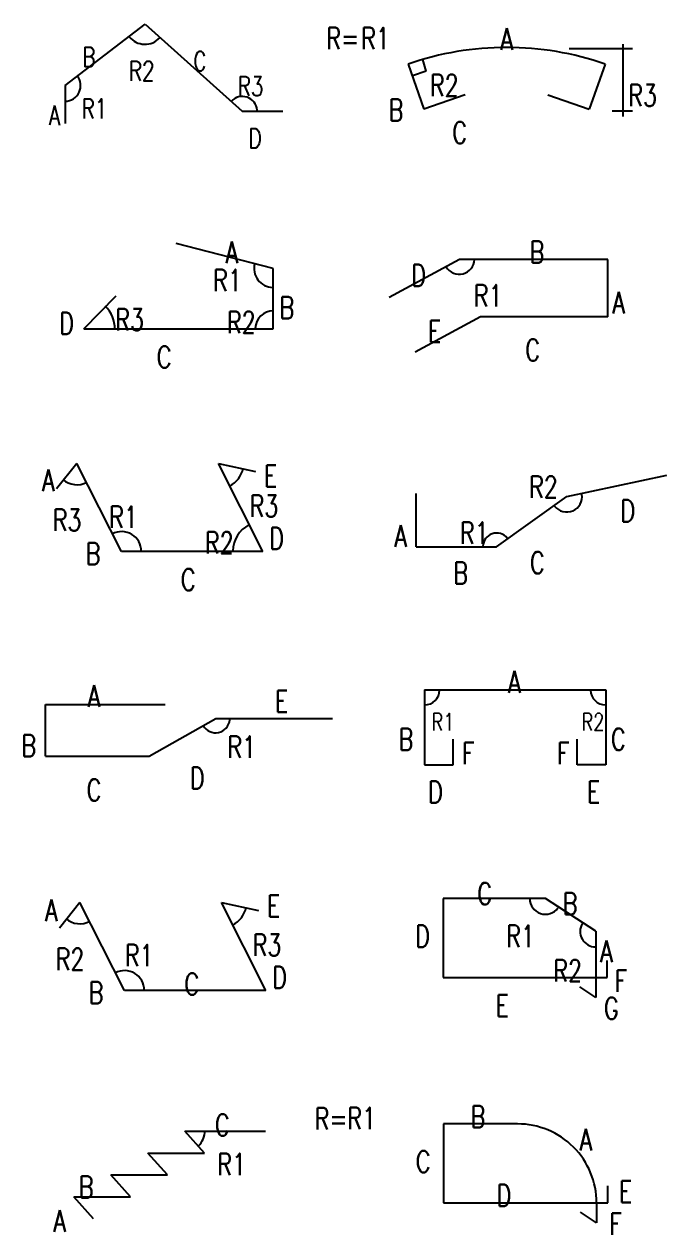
# Model space of a CAD drawing. Header units: millimetres. Extents: x -0.4 to 11.6, y -0.2 to 49.8.
# Drawn here: x 10.061 to 11.541, y 15.835 to 18.625 of the extents above; entities that cross this region are included whole.
import ezdxf
from ezdxf.enums import TextEntityAlignment as Align

# ---------------------------------------------------------------- set-up
doc = ezdxf.new("R2010")
doc.units = ezdxf.units.MM
for name, color, linetype in [('DIM', 7, 'Continuous'), ('SHOP', 2, 'Continuous'), ('TEXTSHOP', 3, 'Continuous')]:
    doc.layers.add(name, color=color, linetype=linetype)
doc.styles.add('ROMANS', font='romans.shx', dxfattribs={"width": 0.75, "bigfont": 'whgtxt.shx'})

# ---------------------------------------------------------------- blocks, each defined once
blk = doc.blocks.new('SSBAR_SHP_1333')
at = {"color": 2}
for p, q in [((0.0314, 0.0738), (0.2169, 0.0738)), ((0.0767, 0.0233), (0.0314, 0.0738)), ((-0.0539, 0.0233), (0.0767, 0.0233)), ((-0.0085, -0.0272), (-0.0539, 0.0233)), ((-0.1391, -0.0272), (-0.0085, -0.0272)), ((-0.0938, -0.0778), (-0.1391, -0.0272)), ((-0.2244, -0.0778), (-0.0938, -0.0778)), ((-0.1791, -0.1283), (-0.2244, -0.0778))]:
    blk.add_line(p, q, dxfattribs=at)
at = {"color": 7}
blk.add_arc((0.0314, 0.0738), 0.0461, 312.4401, 1.1575, dxfattribs=at)
at = {"layer": 'TEXTSHOP', "color": 4, "style": 'ROMANS', "width": 0.75}
for tag, p in [('C', (0.1009, 0.0632)), ('R1', (0.1064, -0.0276))]:
    blk.add_attdef(tag, p, '', height=0.05, dxfattribs=at)
for tag, p in [('B', (-0.1791, -0.0801)), ('A', (-0.2423, -0.1581))]:
    blk.add_attdef(tag, text='', height=0.05, dxfattribs=at).set_placement(p, align=Align.RIGHT)
blk = doc.blocks.new('SSBAR_SHP_1334')
at = {"color": 2}
for p, q in [((-0.2105, 0.1011), (-0.2575, 0.042)), ((-0.1078, -0.1018), (-0.2105, 0.1011)), ((0.2181, -0.1018), (0.1155, 0.1011)), ((0.1155, 0.1011), (0.2012, 0.0823)), ((0.2181, -0.1018), (-0.1078, -0.1018))]:
    blk.add_line(p, q, dxfattribs=at)
at = {"color": 0}
for centre, radius, start, end in [((0.1155, 0.1011), 0.0582, 296.7385, 348.1497), ((-0.2105, 0.1011), 0.0493, 228.7428, 298.3193), ((-0.1078, -0.1018), 0.0457, 0, 117.654)]:
    blk.add_arc(centre, radius, start, end, dxfattribs=at)
at = {"layer": 'TEXTSHOP', "color": 4, "style": 'ROMANS', "width": 0.75}
for tag, p in [('E', (0.2209, 0.0676)), ('R3', (0.1878, -0.0221)), ('R1', (-0.1067, -0.0461)), ('D', (0.2327, -0.097))]:
    blk.add_attdef(tag, p, '', height=0.05, dxfattribs=at)
for tag, p in [('A', (-0.2615, 0.058)), ('R2', (-0.1999, -0.0548)), ('B', (-0.1561, -0.1323))]:
    blk.add_attdef(tag, text='', height=0.05, dxfattribs=at).set_placement(p, align=Align.RIGHT)
blk.add_attdef('C', text='', height=0.05, dxfattribs=at).set_placement((0.0474, -0.1121), align=Align.CENTER)
blk = doc.blocks.new('SSBAR_SHP_1335')
at = {"color": 2}
for p, q in [((-0.2899, -0.062), (-0.2899, 0.0571)), ((-0.2899, 0.0571), (-0.0136, 0.0571)), ((-0.0505, -0.062), (0.1024, 0.0251)), ((0.1024, 0.0251), (0.3718, 0.025))]:
    blk.add_line(p, q, dxfattribs=at)
at = {"color": 0}
blk.add_arc((0.1022, 0.0247), 0.0327, 209.2606, 354.7734, dxfattribs=at)
at = {"layer": 'SHOP', "color": 2}
blk.add_line((-0.2899, -0.062), (-0.0505, -0.062), dxfattribs=at)
at = {"layer": 'TEXTSHOP', "color": 4, "style": 'ROMANS', "width": 0.75}
for tag, p in [('A', (-0.1777, 0.0518)), ('E', (0.2542, 0.0395)), ('C', (-0.1777, -0.1648))]:
    blk.add_attdef(tag, text='', height=0.05, dxfattribs=at).set_placement(p, align=Align.CENTER)
blk.add_attdef('B', text='', height=0.05, dxfattribs=at).set_placement((-0.3112, -0.0625), align=Align.RIGHT)
for tag, p in [('R1', (0.1296, -0.0654)), ('D', (0.043, -0.1374))]:
    blk.add_attdef(tag, p, '', height=0.05, dxfattribs=at)
blk = doc.blocks.new('SSBAR_SHP_1336')
at = {"color": 2}
for p, q in [((-0.2174, 0.1132), (-0.2645, 0.0541)), ((-0.1147, -0.0898), (-0.2174, 0.1132)), ((0.2112, -0.0898), (0.1086, 0.1132)), ((0.1086, 0.1132), (0.1943, 0.0944)), ((0.2112, -0.0898), (-0.1147, -0.0898))]:
    blk.add_line(p, q, dxfattribs=at)
at = {"color": 0}
for centre, radius, start, end in [((0.1086, 0.1132), 0.0582, 296.7385, 348.1497), ((-0.2174, 0.1132), 0.0493, 228.7428, 298.3193), ((-0.1147, -0.0898), 0.0457, 0, 117.654), ((0.2112, -0.0898), 0.0692, 117.9399, 178.8079)]:
    blk.add_arc(centre, radius, start, end, dxfattribs=at)
at = {"layer": 'TEXTSHOP', "color": 4, "style": 'ROMANS', "width": 0.75}
for tag, p in [('A', (-0.2684, 0.0493)), ('R3', (-0.2068, -0.0427)), ('R2', (0.1436, -0.095)), ('B', (-0.163, -0.1202))]:
    blk.add_attdef(tag, text='', height=0.05, dxfattribs=at).set_placement(p, align=Align.RIGHT)
for tag, p in [('E', (0.214, 0.0589)), ('R3', (0.1809, -0.01)), ('R1', (-0.1429, -0.0358)), ('D', (0.2258, -0.0849))]:
    blk.add_attdef(tag, p, '', height=0.05, dxfattribs=at)
blk.add_attdef('C', text='', height=0.05, dxfattribs=at).set_placement((0.0391, -0.1798), align=Align.CENTER)
blk = doc.blocks.new('SSBAR_SHP_1337')
at = {"color": 2}
for p, q in [((0.2349, 0.0627), (0.0115, 0.1199)), ((0.2349, -0.0766), (0.2349, 0.0627))]:
    blk.add_line(p, q, dxfattribs=at)
at = {"color": 0}
for centre, radius, start, end in [((0.2349, 0.0627), 0.0441, 164.9658, 268.7676), ((-0.2013, -0.0766), 0.0714, 358.7425, 46.595), ((0.2349, -0.0766), 0.0413, 89.3014, 179.1446)]:
    blk.add_arc(centre, radius, start, end, dxfattribs=at)
at = {"layer": 'SHOP', "color": 2}
for q in [(-0.1271, -0.0005), (0.2349, -0.0766)]:
    blk.add_line((-0.2013, -0.0766), q, dxfattribs=at)
at = {"layer": 'TEXTSHOP', "color": 4, "style": 'ROMANS', "width": 0.75}
for tag, p in [('A', (0.1254, 0.0748)), ('B', (0.2494, -0.0527)), ('R3', (-0.1285, -0.0804))]:
    blk.add_attdef(tag, p, '', height=0.05, dxfattribs=at)
for tag, p in [('R1', (0.1625, 0.0104)), ('D', (-0.2242, -0.0891)), ('R2', (0.1945, -0.0865))]:
    blk.add_attdef(tag, text='', height=0.05, dxfattribs=at).set_placement(p, align=Align.RIGHT)
blk.add_attdef('C', text='', height=0.05, dxfattribs=at).set_placement((-0.0163, -0.1667), align=Align.CENTER)
blk = doc.blocks.new('SSBAR_SHP_1338')
at = {"color": 2}
for p, q in [((-0.2445, -0.016), (-0.0604, 0.1255)), ((-0.0604, 0.1255), (0.1637, -0.0753)), ((-0.2445, -0.016), (-0.2445, -0.1037)), ((0.1637, -0.0753), (0.257, -0.0753))]:
    blk.add_line(p, q, dxfattribs=at)
at = {"color": 7}
for centre, radius, start, end in [((-0.0604, 0.1255), 0.0463, 218.4863, 317.7695), ((-0.2445, -0.016), 0.0359, 270, 39.0132), ((0.1637, -0.0753), 0.0342, 4.7613, 137.4147)]:
    blk.add_arc(centre, radius, start, end, dxfattribs=at)
at = {"layer": 'TEXTSHOP', "color": 4, "style": 'ROMANS', "width": 0.75}
for tag, p in [('B', (-0.1745, 0.0276)), ('A', (-0.2557, -0.1069))]:
    blk.add_attdef(tag, text='', height=0.045, dxfattribs=at).set_placement(p, align=Align.RIGHT)
for tag, p in [('C', (0.0507, 0.0178)), ('R3', (0.1531, -0.0399)), ('R1', (-0.2065, -0.0915)), ('D', (0.1779, -0.1599))]:
    blk.add_attdef(tag, p, '', height=0.045, dxfattribs=at)
blk.add_attdef('R2', text='', height=0.045, dxfattribs=at).set_placement((-0.0681, -0.0048), align=Align.CENTER)
blk = doc.blocks.new('SSBAR_SHP_1433')
at = {"color": 40}
for p, q in [((-0.1726, 0.0904), (-0.1726, -0.0917)), ((-0.0021, 0.0904), (-0.1726, 0.0904)), ((0.2054, -0.0917), (0.2054, -0.0526)), ((0.1796, -0.0917), (0.1796, -0.1379)), ((0.1796, -0.1379), (0.1428, -0.1133))]:
    blk.add_line(p, q, dxfattribs=at)
at = {"color": 2}
blk.add_line((-0.1726, -0.0917), (0.2054, -0.0917), dxfattribs=at)
blk.add_arc((-0.0021, -0.0913), 0.1817, 359.8781, 90.0005, dxfattribs=at)
at = {"layer": 'TEXTSHOP', "color": 4, "style": 'ROMANS', "width": 0.75}
blk.add_text('R=', height=0.05, dxfattribs=at).set_placement((-0.4695, 0.0774))
for tag, p in [('R1', (-0.3942, 0.0783)), ('A', (0.1408, 0.0289)), ('E', (0.2312, -0.0911)), ('F', (0.2093, -0.1652))]:
    blk.add_attdef(tag, p, '', height=0.05, dxfattribs=at)
for tag, p in [('B', (-0.0932, 0.0824)), ('D', (-0.0333, -0.0994))]:
    blk.add_attdef(tag, text='', height=0.05, dxfattribs=at).set_placement(p, align=Align.CENTER)
blk.add_attdef('C', text='', height=0.05, dxfattribs=at).set_placement((-0.2028, -0.0213), align=Align.RIGHT)
blk = doc.blocks.new('SSBAR_SHP_1434')
at = {"color": 40}
for p, q in [((-0.1739, 0.1098), (-0.1739, -0.0723)), ((0.0619, 0.1098), (-0.1739, 0.1098)), ((0.1782, 0.0346), (0.0619, 0.1098)), ((0.1782, 0.0346), (0.1782, -0.1184)), ((0.204, -0.0723), (0.204, -0.0331)), ((0.1782, -0.1184), (0.1414, -0.0939))]:
    blk.add_line(p, q, dxfattribs=at)
at = {"color": 2}
blk.add_line((-0.1739, -0.0723), (0.204, -0.0723), dxfattribs=at)
at = {"color": 40}
for centre, radius, start, end in [((0.0619, 0.1098), 0.0361, 180, 323.2461), ((0.1782, 0.0346), 0.0363, 149.4819, 269.1728)]:
    blk.add_arc(centre, radius, start, end, dxfattribs=at)
at = {"layer": 'TEXTSHOP', "color": 4, "style": 'ROMANS', "width": 0.75}
for tag, p in [('C', (-0.0779, 0.0963)), ('E', (-0.0375, -0.162))]:
    blk.add_attdef(tag, text='', height=0.05, dxfattribs=at).set_placement(p, align=Align.CENTER)
for tag, p in [('B', (0.1019, 0.0733)), ('A', (0.1881, -0.0364)), ('F', (0.2215, -0.105)), ('G', (0.1967, -0.1679))]:
    blk.add_attdef(tag, p, '', height=0.05, dxfattribs=at)
for tag, p in [('D', (-0.2042, -0.0018)), ('R1', (0.0377, -0.0018)), ('R2', (0.1462, -0.0811))]:
    blk.add_attdef(tag, text='', height=0.05, dxfattribs=at).set_placement(p, align=Align.RIGHT)
blk = doc.blocks.new('SSBAR_SHP_1435')
at = {"color": 2}
for p, q in [((-0.2168, 0.0913), (-0.2168, -0.0818)), ((0.2007, 0.0913), (0.2007, -0.0818)), ((-0.1509, -0.0818), (-0.1509, -0.0228)), ((0.1348, -0.0818), (0.1348, -0.0228)), ((-0.2168, -0.0818), (-0.1509, -0.0818)), ((0.2007, -0.0818), (0.1348, -0.0818))]:
    blk.add_line(p, q, dxfattribs=at)
at = {"color": 0}
for centre, start, end in [((-0.2168, 0.0913), 270.5057, 358.1885), ((0.2007, 0.0913), 181.8115, 269.4943)]:
    blk.add_arc(centre, 0.0351, start, end, dxfattribs=at)
at = {"layer": 'SHOP', "color": 2}
blk.add_line((-0.2168, 0.0913), (0.2007, 0.0913), dxfattribs=at)
at = {"layer": 'TEXTSHOP', "color": 4, "style": 'ROMANS', "width": 0.75}
for tag, p in [('A', (-0.0092, 0.0845)), ('D', (-0.1913, -0.1697)), ('E', (0.1731, -0.1697))]:
    blk.add_attdef(tag, text='', height=0.05, dxfattribs=at).set_placement(p, align=Align.CENTER)
for tag, p, height in [('R1', (-0.2005, -0.0029), 0.04), ('C', (0.2131, -0.0477), 0.05), ('F', (-0.1302, -0.0803), 0.05)]:
    blk.add_attdef(tag, p, '', height=height, dxfattribs=at)
for tag, height, p in [('R2', 0.04, (0.1976, -0.0029)), ('B', 0.05, (-0.2424, -0.0477)), ('F', 0.05, (0.1173, -0.0803))]:
    blk.add_attdef(tag, text='', height=height, dxfattribs=at).set_placement(p, align=Align.RIGHT)
blk = doc.blocks.new('SSBAR_SHP_1436')
at = {"color": 2}
for p, q in [((0.1109, 0.0365), (0.3414, 0.0857)), ((-0.2355, -0.0791), (-0.2355, 0.0437)), ((-0.0505, -0.0791), (0.1109, 0.0365))]:
    blk.add_line(p, q, dxfattribs=at)
at = {"color": 0}
for centre, radius, start, end in [((0.1109, 0.0365), 0.0355, 218.6448, 8.1258), ((-0.0505, -0.0791), 0.0316, 39.4127, 177.8836)]:
    blk.add_arc(centre, radius, start, end, dxfattribs=at)
at = {"layer": 'SHOP', "color": 2}
blk.add_line((-0.2355, -0.0791), (-0.0505, -0.0791), dxfattribs=at)
at = {"layer": 'TEXTSHOP', "color": 4, "style": 'ROMANS', "width": 0.75}
for tag, p in [('R2', (0.0904, 0.034)), ('R1', (-0.0689, -0.0721)), ('A', (-0.2569, -0.0795)), ('B', (-0.1163, -0.1648))]:
    blk.add_attdef(tag, text='', height=0.05, dxfattribs=at).set_placement(p, align=Align.RIGHT)
for tag, p in [('D', (0.2349, -0.0213)), ('C', (0.0266, -0.1408))]:
    blk.add_attdef(tag, p, '', height=0.05, dxfattribs=at)
blk = doc.blocks.new('SSBAR_SHP_1437')
at = {"layer": 'DIM', "color": 7}
blk.add_arc((-0.1366, 0.0847), 0.0355, 211.1121, 357.359, dxfattribs=at)
at = {"layer": 'SHOP', "color": 2}
for p, q in [((-0.1363, 0.083), (-0.2977, -0.0047)), ((0.2058, 0.083), (-0.1363, 0.083)), ((0.2058, -0.049), (0.2058, 0.083)), ((-0.0875, -0.049), (-0.2384, -0.1309)), ((0.2058, -0.049), (-0.0875, -0.049))]:
    blk.add_line(p, q, dxfattribs=at)
at = {"layer": 'TEXTSHOP', "color": 4, "style": 'ROMANS', "width": 0.75}
for tag, p in [('B', (0.0426, 0.0753)), ('C', (0.0326, -0.1504))]:
    blk.add_attdef(tag, text='', height=0.05, dxfattribs=at).set_placement(p, align=Align.CENTER)
for tag, p in [('D', (-0.2134, 0.0216)), ('E', (-0.1783, -0.1073))]:
    blk.add_attdef(tag, text='', height=0.05, dxfattribs=at).set_placement(p, align=Align.RIGHT)
for tag, p in [('R1', (-0.103, -0.025)), ('A', (0.2162, -0.0412))]:
    blk.add_attdef(tag, p, '', height=0.05, dxfattribs=at)
blk = doc.blocks.new('SSBAR_SHP_1438')
at = {"color": 0}
for p, q in [((0.1166, 0.0693), (0.2627, 0.0693)), ((0.2412, -0.0874), (0.2412, 0.0792)), ((0.2159, -0.0743), (0.2627, -0.0743))]:
    blk.add_line(p, q, dxfattribs=at)
at = {"color": 40}
for p, q in [((-0.2541, 0.0335), (-0.2178, -0.0703)), ((-0.2129, 0.0175), (-0.2208, 0.0442)), ((0.1992, 0.0335), (0.1629, -0.0703)), ((-0.2129, 0.0175), (-0.2446, 0.0064)), ((-0.1226, -0.037), (-0.2178, -0.0703)), ((0.0677, -0.037), (0.1629, -0.0703))]:
    blk.add_line(p, q, dxfattribs=at)
blk.add_arc((-0.0274, -0.6148), 0.6868, 70.7287, 109.2713, dxfattribs=at)
at = {"layer": 'TEXTSHOP', "color": 4, "style": 'ROMANS', "width": 0.75}
blk.add_text('R=', height=0.05, dxfattribs=at).set_placement((-0.4427, 0.0677))
for tag, p in [('R1', (-0.3625, 0.0677)), ('R2', (-0.2039, -0.0406)), ('R3', (0.2528, -0.0635))]:
    blk.add_attdef(tag, p, '', height=0.05, dxfattribs=at)
blk.add_attdef('A', text='', height=0.05, dxfattribs=at).set_placement((-0.0271, 0.0666), align=Align.CENTER)
for tag, p in [('B', (-0.2652, -0.0975)), ('C', (-0.1187, -0.1493))]:
    blk.add_attdef(tag, text='', height=0.05, dxfattribs=at).set_placement(p, align=Align.RIGHT)

msp = doc.modelspace()

# ---------------------------------------------------------------- block references
for name, p, values in [('SSBAR_SHP_1338', (10.4, 18.5), {'B': 'B', 'C': 'C', 'A': 'A', 'D': 'D', 'R1': 'R1', 'R2': 'R2', 'R3': 'R3'}), ('SSBAR_SHP_1438', (11.2, 18.5), {'C': 'C', 'A': 'A', 'B': 'B', 'R1': 'R1', 'R2': 'R2', 'R3': 'R3'}), ('SSBAR_SHP_1337', (10.4, 18), {'D': 'D', 'C': 'C', 'B': 'B', 'R1': 'R1', 'R2': 'R2', 'A': 'A', 'R3': 'R3'}), ('SSBAR_SHP_1437', (11.2, 18), {'E': 'E', 'C': 'C', 'A': 'A', 'R1': 'R1', 'B': 'B', 'D': 'D'}), ('SSBAR_SHP_1436', (11.2, 17.5), {'A': 'A', 'B': 'B', 'D': 'D', 'R2': 'R2', 'C': 'C', 'R1': 'R1'}), ('SSBAR_SHP_1335', (10.4, 17), {'B': 'B', 'C': 'C', 'E': 'E', 'R1': 'R1', 'D': 'D', 'A': 'A'}), ('SSBAR_SHP_1434', (11.2, 16.5), {'D': 'D', 'A': 'A', 'E': 'E', 'F': 'F', 'G': 'G', 'C': 'C', 'R1': 'R1', 'R2': 'R2', 'B': 'B'}), ('SSBAR_SHP_1334', (10.4, 16.5), {'D': 'D', 'B': 'B', 'C': 'C', 'R1': 'R1', 'E': 'E', 'A': 'A', 'R2': 'R2', 'R3': 'R3'}), ('SSBAR_SHP_1433', (11.2, 16), {'R1': 'R1', 'C': 'C', 'A': 'A', 'D': 'D', 'E': 'E', 'F': 'F', 'B': 'B'}), ('SSBAR_SHP_1333', (10.4, 16), {'R1': 'R1', 'A': 'A', 'B': 'B', 'C': 'C'})]:
    msp.add_blockref(name, p).add_auto_attribs(values)
ref = msp.add_blockref('SSBAR_SHP_1336', (10.4, 17.5))
ref.add_attrib('D', 'D', (10.6258, 17.4151), dxfattribs={"layer": 'TEXTSHOP', "color": 4, "height": 0.05, "style": 'ROMANS', "width": 0.75})
ref.add_attrib('B', 'B', dxfattribs={"layer": 'TEXTSHOP', "color": 4, "height": 0.05, "style": 'ROMANS', "width": 0.75}).set_placement((10.237, 17.3798), align=Align.RIGHT)
ref.add_attrib('C', 'C', dxfattribs={"layer": 'TEXTSHOP', "color": 4, "height": 0.05, "style": 'ROMANS', "width": 0.75}).set_placement((10.4391, 17.3202), align=Align.CENTER)
ref.add_attrib('R1', 'R1', (10.2571, 17.4642), dxfattribs={"layer": 'TEXTSHOP', "color": 4, "height": 0.05, "style": 'ROMANS', "width": 0.75})
ref.add_attrib('E', 'E', (10.614, 17.5589), dxfattribs={"layer": 'TEXTSHOP', "color": 4, "height": 0.05, "style": 'ROMANS', "width": 0.75})
ref.add_attrib('A', 'A', dxfattribs={"layer": 'TEXTSHOP', "color": 4, "height": 0.05, "style": 'ROMANS', "width": 0.75}).set_placement((10.1316, 17.5493), align=Align.RIGHT)
ref.add_attrib('R3', 'R3', dxfattribs={"layer": 'TEXTSHOP', "color": 4, "height": 0.05, "style": 'ROMANS', "width": 0.75}).set_placement((10.1932, 17.4573), align=Align.RIGHT)
ref.add_attrib('R3', 'R3', (10.5809, 17.49), dxfattribs={"layer": 'TEXTSHOP', "color": 4, "height": 0.05, "style": 'ROMANS', "width": 0.75})
ref.add_attrib('R2', 'R2', dxfattribs={"layer": 'TEXTSHOP', "color": 4, "height": 0.05, "style": 'ROMANS', "width": 0.75}).set_placement((10.5436, 17.405), align=Align.RIGHT)
ref = msp.add_blockref('SSBAR_SHP_1435', (11.2, 17))
ref.add_attrib('A', 'A', dxfattribs={"layer": 'TEXTSHOP', "color": 4, "height": 0.05, "style": 'ROMANS', "width": 0.75}).set_placement((11.1908, 17.0845), align=Align.CENTER)
ref.add_attrib('D', 'D', dxfattribs={"layer": 'TEXTSHOP', "color": 4, "height": 0.05, "style": 'ROMANS', "width": 0.75}).set_placement((11.0087, 16.8303), align=Align.CENTER)
ref.add_attrib('R1', 'R1', (10.9995, 16.9971), dxfattribs={"layer": 'TEXTSHOP', "color": 4, "height": 0.04, "style": 'ROMANS', "width": 0.75})
ref.add_attrib('C', 'C', (11.4131, 16.9523), dxfattribs={"layer": 'TEXTSHOP', "color": 4, "height": 0.05, "style": 'ROMANS', "width": 0.75})
ref.add_attrib('E', 'E', dxfattribs={"layer": 'TEXTSHOP', "color": 4, "height": 0.05, "style": 'ROMANS', "width": 0.75}).set_placement((11.3731, 16.8303), align=Align.CENTER)
ref.add_attrib('B', 'B', dxfattribs={"layer": 'TEXTSHOP', "color": 4, "height": 0.05, "style": 'ROMANS', "width": 0.75}).set_placement((10.9576, 16.9523), align=Align.RIGHT)
ref.add_attrib('R2', 'R2', dxfattribs={"layer": 'TEXTSHOP', "color": 4, "height": 0.04, "style": 'ROMANS', "width": 0.75}).set_placement((11.3976, 16.9971), align=Align.RIGHT)
ref.add_attrib('F', 'F', (11.0698, 16.9197), dxfattribs={"layer": 'TEXTSHOP', "color": 4, "height": 0.05, "style": 'ROMANS', "width": 0.75})
ref.add_attrib('F', 'F', dxfattribs={"layer": 'TEXTSHOP', "color": 4, "height": 0.05, "style": 'ROMANS', "width": 0.75}).set_placement((11.3173, 16.9197), align=Align.RIGHT)

doc.saveas('drawing.dxf')
